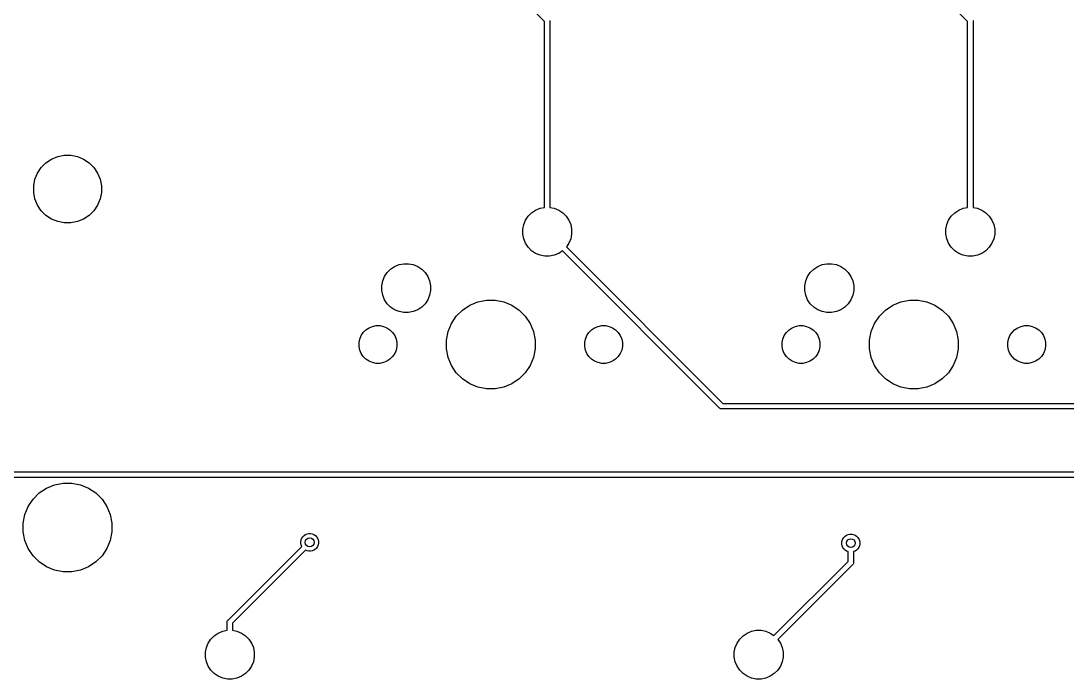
# Model space of a CAD drawing. Extents: x 0.4 to 23, y -16.1 to -0.4.
# Drawn here: x 2.636 to 4.49, y -5.281 to -4.114 of the extents above; entities that cross this region are included whole.
import ezdxf

# ---------------------------------------------------------------- set-up
doc = ezdxf.new("R2010")
doc.units = 0
doc.header["$MEASUREMENT"] = 0
doc.layers.add('BLACK', color=7, linetype='CONTINUOUS')

msp = doc.modelspace()

# ---------------------------------------------------------------- linework, layer by layer
at = {"layer": 'BLACK', "linetype": 'CONTINUOUS'}
for p, q in [((3.56383, -4.11454), (3.2208, -3.77151)), ((4.31382, -4.11454), (3.97079, -3.77151)), ((3.56383, -4.4443), (3.56383, -4.11454)), ((3.57367, -4.11274), (3.57367, -4.4443)), ((4.31382, -4.4443), (4.31382, -4.11454)), ((4.32366, -4.11274), (4.32366, -4.4443)), ((2.69006, -4.35868), (2.70099, -4.35416)), ((2.70099, -4.35416), (2.71259, -4.35185)), ((2.71259, -4.35185), (2.72442, -4.35185)), ((2.72442, -4.35185), (2.73602, -4.35416)), ((2.73602, -4.35416), (2.74694, -4.35868)), ((2.6653, -4.38345), (2.67187, -4.37362)), ((2.67187, -4.37362), (2.68023, -4.36525)), ((2.68023, -4.36525), (2.69006, -4.35868)), ((2.74694, -4.35868), (2.75678, -4.36525)), ((2.75678, -4.36525), (2.76514, -4.37362)), ((2.76514, -4.37362), (2.77171, -4.38345)), ((2.65846, -4.40598), (2.66077, -4.39438)), ((2.66077, -4.39438), (2.6653, -4.38345)), ((2.77171, -4.38345), (2.77624, -4.39438)), ((2.77624, -4.39438), (2.77854, -4.40598)), ((2.65846, -4.4178), (2.65846, -4.40598)), ((2.77854, -4.40598), (2.77854, -4.4178)), ((2.66077, -4.4294), (2.65846, -4.4178)), ((2.6653, -4.44033), (2.66077, -4.4294)), ((2.77624, -4.4294), (2.77171, -4.44033)), ((2.77854, -4.4178), (2.77624, -4.4294)), ((2.67187, -4.45016), (2.6653, -4.44033)), ((2.68023, -4.45853), (2.67187, -4.45016)), ((2.76514, -4.45016), (2.75678, -4.45853)), ((2.77171, -4.44033), (2.76514, -4.45016)), ((3.54114, -4.45384), (3.54823, -4.4491)), ((3.54823, -4.4491), (3.55612, -4.44584)), ((3.55612, -4.44584), (3.56383, -4.4443)), ((3.57367, -4.4443), (3.58138, -4.44584)), ((3.58138, -4.44584), (3.58926, -4.4491)), ((3.58926, -4.4491), (3.59635, -4.45384)), ((4.29113, -4.45384), (4.29823, -4.4491)), ((4.29823, -4.4491), (4.30611, -4.44584)), ((4.30611, -4.44584), (4.31382, -4.4443)), ((4.32366, -4.4443), (4.33137, -4.44584)), ((4.33137, -4.44584), (4.33925, -4.4491)), ((4.33925, -4.4491), (4.34635, -4.45384)), ((2.69006, -4.4651), (2.68023, -4.45853)), ((2.70099, -4.46962), (2.69006, -4.4651)), ((2.74694, -4.4651), (2.73602, -4.46962)), ((2.75678, -4.45853), (2.74694, -4.4651)), ((3.52711, -4.47485), (3.53037, -4.46697)), ((3.53037, -4.46697), (3.53511, -4.45987)), ((3.53511, -4.45987), (3.54114, -4.45384)), ((3.59635, -4.45384), (3.60239, -4.45987)), ((3.60239, -4.45987), (3.60713, -4.46697)), ((3.60713, -4.46697), (3.61039, -4.47485)), ((4.2771, -4.47485), (4.28036, -4.46697)), ((4.28036, -4.46697), (4.2851, -4.45987)), ((4.2851, -4.45987), (4.29113, -4.45384)), ((4.34635, -4.45384), (4.35238, -4.45987)), ((4.35238, -4.45987), (4.35712, -4.46697)), ((4.35712, -4.46697), (4.36038, -4.47485)), ((2.71259, -4.47193), (2.70099, -4.46962)), ((2.72442, -4.47193), (2.71259, -4.47193)), ((2.73602, -4.46962), (2.72442, -4.47193)), ((3.52544, -4.48321), (3.52711, -4.47485)), ((3.52544, -4.49175), (3.52544, -4.48321)), ((3.61039, -4.47485), (3.61206, -4.48321)), ((3.61206, -4.48321), (3.61206, -4.49175)), ((4.27543, -4.48321), (4.2771, -4.47485)), ((4.27543, -4.49175), (4.27543, -4.48321)), ((4.36038, -4.47485), (4.36205, -4.48321)), ((4.36205, -4.48321), (4.36205, -4.49175)), ((3.52711, -4.50011), (3.52544, -4.49175)), ((3.53037, -4.50799), (3.52711, -4.50011)), ((3.61039, -4.50011), (3.60713, -4.50799)), ((3.61206, -4.49175), (3.61039, -4.50011)), ((4.2771, -4.50011), (4.27543, -4.49175)), ((4.28036, -4.50799), (4.2771, -4.50011)), ((4.36038, -4.50011), (4.35712, -4.50799)), ((4.36205, -4.49175), (4.36038, -4.50011)), ((3.53511, -4.51509), (3.53037, -4.50799)), ((3.54114, -4.52112), (3.53511, -4.51509)), ((3.54823, -4.52586), (3.54114, -4.52112)), ((3.5958, -4.52149), (3.58926, -4.52586)), ((3.87438, -4.80007), (3.5958, -4.52149)), ((3.60713, -4.50799), (3.60276, -4.51453)), ((3.60276, -4.51453), (3.88007, -4.79184)), ((4.2851, -4.51509), (4.28036, -4.50799)), ((4.29113, -4.52112), (4.2851, -4.51509)), ((4.29823, -4.52586), (4.29113, -4.52112)), ((4.34635, -4.52112), (4.33925, -4.52586)), ((4.35238, -4.51509), (4.34635, -4.52112)), ((4.35712, -4.50799), (4.35238, -4.51509)), ((3.55612, -4.52912), (3.54823, -4.52586)), ((3.56448, -4.53079), (3.55612, -4.52912)), ((3.57301, -4.53079), (3.56448, -4.53079)), ((3.58138, -4.52912), (3.57301, -4.53079)), ((3.58926, -4.52586), (3.58138, -4.52912)), ((4.30611, -4.52912), (4.29823, -4.52586)), ((4.31447, -4.53079), (4.30611, -4.52912)), ((4.32301, -4.53079), (4.31447, -4.53079)), ((4.33137, -4.52912), (4.32301, -4.53079)), ((4.33925, -4.52586), (4.33137, -4.52912)), ((3.28037, -4.56697), (3.28511, -4.55987)), ((3.28511, -4.55987), (3.29114, -4.55384)), ((3.29114, -4.55384), (3.29823, -4.5491)), ((3.29823, -4.5491), (3.30612, -4.54584)), ((3.30612, -4.54584), (3.31448, -4.54417)), ((3.31448, -4.54417), (3.32301, -4.54417)), ((3.32301, -4.54417), (3.33138, -4.54584)), ((3.33138, -4.54584), (3.33926, -4.5491)), ((3.33926, -4.5491), (3.34635, -4.55384)), ((3.34635, -4.55384), (3.35239, -4.55987)), ((3.35239, -4.55987), (3.35713, -4.56697)), ((4.03036, -4.56697), (4.0351, -4.55987)), ((4.0351, -4.55987), (4.04113, -4.55384)), ((4.04113, -4.55384), (4.04823, -4.5491)), ((4.04823, -4.5491), (4.05611, -4.54584)), ((4.05611, -4.54584), (4.06447, -4.54417)), ((4.06447, -4.54417), (4.07301, -4.54417)), ((4.07301, -4.54417), (4.08137, -4.54584)), ((4.08137, -4.54584), (4.08925, -4.5491)), ((4.08925, -4.5491), (4.09635, -4.55384)), ((4.09635, -4.55384), (4.10238, -4.55987)), ((4.10238, -4.55987), (4.10712, -4.56697)), ((3.27544, -4.58321), (3.27711, -4.57485)), ((3.27711, -4.57485), (3.28037, -4.56697)), ((3.35713, -4.56697), (3.36039, -4.57485)), ((3.36039, -4.57485), (3.36206, -4.58321)), ((4.02543, -4.58321), (4.0271, -4.57485)), ((4.0271, -4.57485), (4.03036, -4.56697)), ((4.10712, -4.56697), (4.11038, -4.57485)), ((4.11038, -4.57485), (4.11205, -4.58321)), ((3.27544, -4.59175), (3.27544, -4.58321)), ((3.27711, -4.60011), (3.27544, -4.59175)), ((3.36206, -4.59175), (3.36039, -4.60011)), ((3.36206, -4.58321), (3.36206, -4.59175)), ((4.02543, -4.59175), (4.02543, -4.58321)), ((4.0271, -4.60011), (4.02543, -4.59175)), ((4.11205, -4.59175), (4.11038, -4.60011)), ((4.11205, -4.58321), (4.11205, -4.59175)), ((3.28037, -4.60799), (3.27711, -4.60011)), ((3.28511, -4.61509), (3.28037, -4.60799)), ((3.29114, -4.62112), (3.28511, -4.61509)), ((3.35239, -4.61509), (3.34635, -4.62112)), ((3.35713, -4.60799), (3.35239, -4.61509)), ((3.36039, -4.60011), (3.35713, -4.60799)), ((3.43145, -4.6177), (3.44578, -4.61177)), ((3.44578, -4.61177), (3.46099, -4.60874)), ((3.46099, -4.60874), (3.4765, -4.60874)), ((3.4765, -4.60874), (3.49172, -4.61177)), ((3.49172, -4.61177), (3.50605, -4.6177)), ((4.03036, -4.60799), (4.0271, -4.60011)), ((4.0351, -4.61509), (4.03036, -4.60799)), ((4.04113, -4.62112), (4.0351, -4.61509)), ((4.10238, -4.61509), (4.09635, -4.62112)), ((4.10712, -4.60799), (4.10238, -4.61509)), ((4.11038, -4.60011), (4.10712, -4.60799)), ((4.18144, -4.6177), (4.19577, -4.61177)), ((4.19577, -4.61177), (4.21098, -4.60874)), ((4.21098, -4.60874), (4.2265, -4.60874)), ((4.2265, -4.60874), (4.24171, -4.61177)), ((4.24171, -4.61177), (4.25604, -4.6177)), ((3.29823, -4.62586), (3.29114, -4.62112)), ((3.30612, -4.62912), (3.29823, -4.62586)), ((3.31448, -4.63079), (3.30612, -4.62912)), ((3.32301, -4.63079), (3.31448, -4.63079)), ((3.33138, -4.62912), (3.32301, -4.63079)), ((3.33926, -4.62586), (3.33138, -4.62912)), ((3.34635, -4.62112), (3.33926, -4.62586)), ((3.40759, -4.63729), (3.41855, -4.62632)), ((3.41855, -4.62632), (3.43145, -4.6177)), ((3.50605, -4.6177), (3.51894, -4.62632)), ((3.51894, -4.62632), (3.52991, -4.63729)), ((4.04823, -4.62586), (4.04113, -4.62112)), ((4.05611, -4.62912), (4.04823, -4.62586)), ((4.06447, -4.63079), (4.05611, -4.62912)), ((4.07301, -4.63079), (4.06447, -4.63079)), ((4.08137, -4.62912), (4.07301, -4.63079)), ((4.08925, -4.62586), (4.08137, -4.62912)), ((4.09635, -4.62112), (4.08925, -4.62586)), ((4.15758, -4.63729), (4.16855, -4.62632)), ((4.16855, -4.62632), (4.18144, -4.6177)), ((4.25604, -4.6177), (4.26893, -4.62632)), ((4.26893, -4.62632), (4.2799, -4.63729)), ((3.25899, -4.6553), (3.26545, -4.65402)), ((3.26545, -4.65402), (3.27204, -4.65402)), ((3.27204, -4.65402), (3.27851, -4.6553)), ((3.39303, -4.66451), (3.39897, -4.65018)), ((3.39897, -4.65018), (3.40759, -4.63729)), ((3.52991, -4.63729), (3.53853, -4.65018)), ((3.53853, -4.65018), (3.54446, -4.66451)), ((3.65899, -4.6553), (3.66545, -4.65402)), ((3.66545, -4.65402), (3.67204, -4.65402)), ((3.67204, -4.65402), (3.67851, -4.6553)), ((4.00898, -4.6553), (4.01544, -4.65402)), ((4.01544, -4.65402), (4.02204, -4.65402)), ((4.02204, -4.65402), (4.0285, -4.6553)), ((4.14303, -4.66451), (4.14896, -4.65018)), ((4.14896, -4.65018), (4.15758, -4.63729)), ((4.2799, -4.63729), (4.28852, -4.65018)), ((4.28852, -4.65018), (4.29445, -4.66451)), ((4.40898, -4.6553), (4.41544, -4.65402)), ((4.41544, -4.65402), (4.42204, -4.65402)), ((4.42204, -4.65402), (4.4285, -4.6553)), ((3.23657, -4.67772), (3.23909, -4.67163)), ((3.23909, -4.67163), (3.24275, -4.66615)), ((3.24275, -4.66615), (3.24742, -4.66149)), ((3.24742, -4.66149), (3.2529, -4.65782)), ((3.2529, -4.65782), (3.25899, -4.6553)), ((3.27851, -4.6553), (3.2846, -4.65782)), ((3.2846, -4.65782), (3.29008, -4.66149)), ((3.29008, -4.66149), (3.29474, -4.66615)), ((3.29474, -4.66615), (3.2984, -4.67163)), ((3.2984, -4.67163), (3.30093, -4.67772)), ((3.39001, -4.67973), (3.39303, -4.66451)), ((3.54446, -4.66451), (3.54749, -4.67973)), ((3.63657, -4.67772), (3.63909, -4.67163)), ((3.63909, -4.67163), (3.64275, -4.66615)), ((3.64275, -4.66615), (3.64742, -4.66149)), ((3.64742, -4.66149), (3.6529, -4.65782)), ((3.6529, -4.65782), (3.65899, -4.6553)), ((3.67851, -4.6553), (3.6846, -4.65782)), ((3.6846, -4.65782), (3.69008, -4.66149)), ((3.69008, -4.66149), (3.69474, -4.66615)), ((3.69474, -4.66615), (3.6984, -4.67163)), ((3.6984, -4.67163), (3.70093, -4.67772)), ((3.98656, -4.67772), (3.98908, -4.67163)), ((3.98908, -4.67163), (3.99275, -4.66615)), ((3.99275, -4.66615), (3.99741, -4.66149)), ((3.99741, -4.66149), (4.00289, -4.65782)), ((4.00289, -4.65782), (4.00898, -4.6553)), ((4.0285, -4.6553), (4.03459, -4.65782)), ((4.03459, -4.65782), (4.04007, -4.66149)), ((4.04007, -4.66149), (4.04473, -4.66615)), ((4.04473, -4.66615), (4.0484, -4.67163)), ((4.0484, -4.67163), (4.05092, -4.67772)), ((4.14, -4.67973), (4.14303, -4.66451)), ((4.29445, -4.66451), (4.29748, -4.67973)), ((4.38656, -4.67772), (4.38908, -4.67163)), ((4.38908, -4.67163), (4.39275, -4.66615)), ((4.39275, -4.66615), (4.39741, -4.66149)), ((4.39741, -4.66149), (4.40289, -4.65782)), ((4.40289, -4.65782), (4.40898, -4.6553)), ((4.4285, -4.6553), (4.43459, -4.65782)), ((4.43459, -4.65782), (4.44007, -4.66149)), ((4.44007, -4.66149), (4.44473, -4.66615)), ((4.44473, -4.66615), (4.4484, -4.67163)), ((4.4484, -4.67163), (4.45092, -4.67772)), ((3.23528, -4.68418), (3.23657, -4.67772)), ((3.23528, -4.69078), (3.23528, -4.68418)), ((3.23657, -4.69724), (3.23528, -4.69078)), ((3.30093, -4.67772), (3.30221, -4.68418)), ((3.30221, -4.69078), (3.30093, -4.69724)), ((3.30221, -4.68418), (3.30221, -4.69078)), ((3.39001, -4.69524), (3.39001, -4.67973)), ((3.54749, -4.67973), (3.54749, -4.69524)), ((3.63528, -4.68418), (3.63657, -4.67772)), ((3.63528, -4.69078), (3.63528, -4.68418)), ((3.63657, -4.69724), (3.63528, -4.69078)), ((3.70093, -4.67772), (3.70221, -4.68418)), ((3.70221, -4.69078), (3.70093, -4.69724)), ((3.70221, -4.68418), (3.70221, -4.69078)), ((3.98528, -4.68418), (3.98656, -4.67772)), ((3.98528, -4.69078), (3.98528, -4.68418)), ((3.98656, -4.69724), (3.98528, -4.69078)), ((4.05092, -4.67772), (4.0522, -4.68418)), ((4.0522, -4.69078), (4.05092, -4.69724)), ((4.0522, -4.68418), (4.0522, -4.69078)), ((4.14, -4.69524), (4.14, -4.67973)), ((4.29748, -4.67973), (4.29748, -4.69524)), ((4.38528, -4.68418), (4.38656, -4.67772)), ((4.38528, -4.69078), (4.38528, -4.68418)), ((4.38656, -4.69724), (4.38528, -4.69078)), ((4.45092, -4.67772), (4.4522, -4.68418)), ((4.4522, -4.69078), (4.45092, -4.69724)), ((4.4522, -4.68418), (4.4522, -4.69078)), ((3.23909, -4.70333), (3.23657, -4.69724)), ((3.24275, -4.70881), (3.23909, -4.70333)), ((3.24742, -4.71347), (3.24275, -4.70881)), ((3.29474, -4.70881), (3.29008, -4.71347)), ((3.2984, -4.70333), (3.29474, -4.70881)), ((3.30093, -4.69724), (3.2984, -4.70333)), ((3.39303, -4.71045), (3.39001, -4.69524)), ((3.54749, -4.69524), (3.54446, -4.71045)), ((3.63909, -4.70333), (3.63657, -4.69724)), ((3.64275, -4.70881), (3.63909, -4.70333)), ((3.64742, -4.71347), (3.64275, -4.70881)), ((3.69474, -4.70881), (3.69008, -4.71347)), ((3.6984, -4.70333), (3.69474, -4.70881)), ((3.70093, -4.69724), (3.6984, -4.70333)), ((3.98908, -4.70333), (3.98656, -4.69724)), ((3.99275, -4.70881), (3.98908, -4.70333)), ((3.99741, -4.71347), (3.99275, -4.70881)), ((4.04473, -4.70881), (4.04007, -4.71347)), ((4.0484, -4.70333), (4.04473, -4.70881)), ((4.05092, -4.69724), (4.0484, -4.70333)), ((4.14303, -4.71045), (4.14, -4.69524)), ((4.29748, -4.69524), (4.29445, -4.71045)), ((4.38908, -4.70333), (4.38656, -4.69724)), ((4.39275, -4.70881), (4.38908, -4.70333)), ((4.39741, -4.71347), (4.39275, -4.70881)), ((4.44473, -4.70881), (4.44007, -4.71347)), ((4.4484, -4.70333), (4.44473, -4.70881)), ((4.45092, -4.69724), (4.4484, -4.70333)), ((3.2529, -4.71714), (3.24742, -4.71347)), ((3.25899, -4.71966), (3.2529, -4.71714)), ((3.26545, -4.72094), (3.25899, -4.71966)), ((3.27204, -4.72094), (3.26545, -4.72094)), ((3.27851, -4.71966), (3.27204, -4.72094)), ((3.2846, -4.71714), (3.27851, -4.71966)), ((3.29008, -4.71347), (3.2846, -4.71714)), ((3.39897, -4.72478), (3.39303, -4.71045)), ((3.40759, -4.73767), (3.39897, -4.72478)), ((3.53853, -4.72478), (3.52991, -4.73767)), ((3.54446, -4.71045), (3.53853, -4.72478)), ((3.6529, -4.71714), (3.64742, -4.71347)), ((3.65899, -4.71966), (3.6529, -4.71714)), ((3.66545, -4.72094), (3.65899, -4.71966)), ((3.67204, -4.72094), (3.66545, -4.72094)), ((3.67851, -4.71966), (3.67204, -4.72094)), ((3.6846, -4.71714), (3.67851, -4.71966)), ((3.69008, -4.71347), (3.6846, -4.71714)), ((4.00289, -4.71714), (3.99741, -4.71347)), ((4.00898, -4.71966), (4.00289, -4.71714)), ((4.01544, -4.72094), (4.00898, -4.71966)), ((4.02204, -4.72094), (4.01544, -4.72094)), ((4.0285, -4.71966), (4.02204, -4.72094)), ((4.03459, -4.71714), (4.0285, -4.71966)), ((4.04007, -4.71347), (4.03459, -4.71714)), ((4.14896, -4.72478), (4.14303, -4.71045)), ((4.15758, -4.73767), (4.14896, -4.72478)), ((4.28852, -4.72478), (4.2799, -4.73767)), ((4.29445, -4.71045), (4.28852, -4.72478)), ((4.40289, -4.71714), (4.39741, -4.71347)), ((4.40898, -4.71966), (4.40289, -4.71714)), ((4.41544, -4.72094), (4.40898, -4.71966)), ((4.42204, -4.72094), (4.41544, -4.72094)), ((4.4285, -4.71966), (4.42204, -4.72094)), ((4.43459, -4.71714), (4.4285, -4.71966)), ((4.44007, -4.71347), (4.43459, -4.71714)), ((3.41855, -4.74864), (3.40759, -4.73767)), ((3.52991, -4.73767), (3.51894, -4.74864)), ((4.16855, -4.74864), (4.15758, -4.73767)), ((4.2799, -4.73767), (4.26893, -4.74864)), ((3.43145, -4.75726), (3.41855, -4.74864)), ((3.44578, -4.76319), (3.43145, -4.75726)), ((3.46099, -4.76622), (3.44578, -4.76319)), ((3.49172, -4.76319), (3.4765, -4.76622)), ((3.50605, -4.75726), (3.49172, -4.76319)), ((3.51894, -4.74864), (3.50605, -4.75726)), ((4.18144, -4.75726), (4.16855, -4.74864)), ((4.19577, -4.76319), (4.18144, -4.75726)), ((4.21098, -4.76622), (4.19577, -4.76319)), ((4.24171, -4.76319), (4.2265, -4.76622)), ((4.25604, -4.75726), (4.24171, -4.76319)), ((4.26893, -4.74864), (4.25604, -4.75726)), ((3.4765, -4.76622), (3.46099, -4.76622)), ((4.2265, -4.76622), (4.21098, -4.76622)), ((3.87453, -4.80026), (3.87438, -4.80007)), ((3.87472, -4.80041), (3.87453, -4.80026)), ((3.87518, -4.80079), (3.87472, -4.80041)), ((3.87472, -4.80041), (3.87472, -4.80041)), ((3.87528, -4.80087), (3.87518, -4.80079)), ((3.87614, -4.80133), (3.87528, -4.80087)), ((3.87706, -4.80161), (3.87614, -4.80133)), ((3.87779, -4.80168), (3.87706, -4.80161)), ((3.87803, -4.8017), (3.87779, -4.80168)), ((3.87779, -4.80168), (3.87779, -4.80168)), ((3.87827, -4.80168), (3.87803, -4.8017)), ((9.77089, -4.80168), (3.87827, -4.80168)), ((3.88007, -4.79184), (9.77269, -4.79184)), ((2.35492, -4.91337), (9.78855, -4.91337)), ((9.78676, -4.92322), (2.35492, -4.92322)), ((2.65734, -4.9617), (2.66831, -4.95073)), ((2.66831, -4.95073), (2.68121, -4.94211)), ((2.68121, -4.94211), (2.69554, -4.93618)), ((2.69554, -4.93618), (2.71075, -4.93315)), ((2.71075, -4.93315), (2.72626, -4.93315)), ((2.72626, -4.93315), (2.74147, -4.93618)), ((2.74147, -4.93618), (2.7558, -4.94211)), ((2.7558, -4.94211), (2.7687, -4.95073)), ((2.7687, -4.95073), (2.77967, -4.9617)), ((2.64873, -4.97459), (2.65734, -4.9617)), ((2.77967, -4.9617), (2.78828, -4.97459)), ((2.64279, -4.98892), (2.64873, -4.97459)), ((2.78828, -4.97459), (2.79422, -4.98892)), ((2.63976, -5.00413), (2.64279, -4.98892)), ((2.63976, -5.01964), (2.63976, -5.00413)), ((2.79422, -4.98892), (2.79724, -5.00413)), ((2.79724, -5.00413), (2.79724, -5.01964)), ((2.64279, -5.03486), (2.63976, -5.01964)), ((2.79724, -5.01964), (2.79422, -5.03486)), ((3.13767, -5.02612), (3.14025, -5.0244)), ((3.14025, -5.0244), (3.14312, -5.02321)), ((3.14312, -5.02321), (3.14616, -5.02261)), ((3.14616, -5.02261), (3.14926, -5.02261)), ((3.14926, -5.02261), (3.1523, -5.02321)), ((3.1523, -5.02321), (3.15517, -5.0244)), ((3.15517, -5.0244), (3.15775, -5.02612)), ((4.09962, -5.02575), (4.10248, -5.02456)), ((4.10248, -5.02456), (4.10552, -5.02396)), ((4.10552, -5.02396), (4.10863, -5.02396)), ((4.10863, -5.02396), (4.11167, -5.02456)), ((4.11167, -5.02456), (4.11453, -5.02575)), ((2.64873, -5.04919), (2.64279, -5.03486)), ((2.79422, -5.03486), (2.78828, -5.04919)), ((3.13196, -5.0368), (3.13257, -5.03376)), ((3.13196, -5.03991), (3.13196, -5.0368)), ((3.13257, -5.04295), (3.13196, -5.03991)), ((3.13257, -5.03376), (3.13375, -5.03089)), ((3.13362, -5.04549), (3.13257, -5.04295)), ((3.13375, -5.03089), (3.13548, -5.02832)), ((3.13548, -5.02832), (3.13767, -5.02612)), ((3.15775, -5.02612), (3.15994, -5.02832)), ((3.15994, -5.02832), (3.16166, -5.03089)), ((3.16166, -5.03089), (3.16285, -5.03376)), ((3.16285, -5.04295), (3.16166, -5.04581)), ((3.16285, -5.03376), (3.16346, -5.0368)), ((3.16346, -5.03991), (3.16285, -5.04295)), ((3.16346, -5.0368), (3.16346, -5.03991)), ((4.09133, -5.03815), (4.09193, -5.03511)), ((4.09133, -5.04126), (4.09133, -5.03815)), ((4.09193, -5.0443), (4.09133, -5.04126)), ((4.09193, -5.03511), (4.09312, -5.03225)), ((4.09312, -5.03225), (4.09484, -5.02967)), ((4.09484, -5.02967), (4.09704, -5.02747)), ((4.09704, -5.02747), (4.09962, -5.02575)), ((4.11453, -5.02575), (4.11711, -5.02747)), ((4.11711, -5.02747), (4.11931, -5.02967)), ((4.11931, -5.02967), (4.12103, -5.03225)), ((4.12103, -5.03225), (4.12222, -5.03511)), ((4.12222, -5.03511), (4.12282, -5.03815)), ((4.12282, -5.04126), (4.12222, -5.0443)), ((4.12282, -5.03815), (4.12282, -5.04126)), ((2.65734, -5.06208), (2.64873, -5.04919)), ((2.66831, -5.07305), (2.65734, -5.06208)), ((2.77967, -5.06208), (2.7687, -5.07305)), ((2.78828, -5.04919), (2.77967, -5.06208)), ((3.00294, -5.17616), (3.13362, -5.04549)), ((3.14058, -5.05245), (3.01117, -5.18185)), ((3.14312, -5.0535), (3.14058, -5.05245)), ((3.14616, -5.0541), (3.14312, -5.0535)), ((3.14926, -5.0541), (3.14616, -5.0541)), ((3.1523, -5.0535), (3.14926, -5.0541)), ((3.15517, -5.05231), (3.1523, -5.0535)), ((3.15775, -5.05059), (3.15517, -5.05231)), ((3.15994, -5.04839), (3.15775, -5.05059)), ((3.16166, -5.04581), (3.15994, -5.04839)), ((4.09312, -5.04716), (4.09193, -5.0443)), ((4.09484, -5.04974), (4.09312, -5.04716)), ((4.09704, -5.05194), (4.09484, -5.04974)), ((4.09962, -5.05366), (4.09704, -5.05194)), ((4.10215, -5.05471), (4.09962, -5.05366)), ((4.10215, -5.07211), (4.10215, -5.05471)), ((4.11453, -5.05366), (4.112, -5.05471)), ((4.112, -5.05471), (4.112, -5.0739)), ((4.11711, -5.05194), (4.11453, -5.05366)), ((4.11931, -5.04974), (4.11711, -5.05194)), ((4.12103, -5.04716), (4.11931, -5.04974)), ((4.12222, -5.0443), (4.12103, -5.04716)), ((2.68121, -5.08167), (2.66831, -5.07305)), ((2.7687, -5.07305), (2.7558, -5.08167)), ((3.97079, -5.20347), (4.10215, -5.07211)), ((4.11038, -5.0778), (3.97775, -5.21043)), ((4.11057, -5.07764), (4.11038, -5.0778)), ((4.11073, -5.07745), (4.11057, -5.07764)), ((4.11119, -5.07689), (4.11073, -5.07745)), ((4.11164, -5.07604), (4.11119, -5.07689)), ((4.11192, -5.07511), (4.11164, -5.07604)), ((4.11164, -5.07604), (4.11164, -5.07604)), ((4.112, -5.07439), (4.11192, -5.07511)), ((4.112, -5.0739), (4.11202, -5.07415)), ((4.11202, -5.07415), (4.112, -5.07439)), ((4.112, -5.07439), (4.112, -5.07439)), ((2.69554, -5.0876), (2.68121, -5.08167)), ((2.71075, -5.09063), (2.69554, -5.0876)), ((2.72626, -5.09063), (2.71075, -5.09063)), ((2.74147, -5.0876), (2.72626, -5.09063)), ((2.7558, -5.08167), (2.74147, -5.0876)), ((3.00131, -5.17981), (3.00133, -5.17957)), ((3.00133, -5.18005), (3.00131, -5.17981)), ((3.00133, -5.17957), (3.0014, -5.17885)), ((3.00133, -5.17957), (3.00133, -5.17957)), ((3.00133, -5.1943), (3.00133, -5.18005)), ((3.0014, -5.17885), (3.00168, -5.17792)), ((3.00168, -5.17792), (3.00214, -5.17706)), ((3.00214, -5.17706), (3.00276, -5.17631)), ((3.00276, -5.17631), (3.00294, -5.17616)), ((3.01117, -5.18185), (3.01117, -5.1943)), ((2.96787, -5.21697), (2.97261, -5.20987)), ((2.97261, -5.20987), (2.97865, -5.20384)), ((2.97865, -5.20384), (2.98574, -5.1991)), ((2.98574, -5.1991), (2.99362, -5.19584)), ((2.99362, -5.19584), (3.00133, -5.1943)), ((3.01117, -5.1943), (3.01888, -5.19584)), ((3.01888, -5.19584), (3.02677, -5.1991)), ((3.02677, -5.1991), (3.03386, -5.20384)), ((3.03386, -5.20384), (3.03989, -5.20987)), ((3.03989, -5.20987), (3.04463, -5.21697)), ((3.90536, -5.21697), (3.9101, -5.20987)), ((3.9101, -5.20987), (3.91613, -5.20384)), ((3.91613, -5.20384), (3.92323, -5.1991)), ((3.92323, -5.1991), (3.93111, -5.19584)), ((3.93111, -5.19584), (3.93947, -5.19417)), ((3.93947, -5.19417), (3.94801, -5.19417)), ((3.94801, -5.19417), (3.95637, -5.19584)), ((3.95637, -5.19584), (3.96425, -5.1991)), ((3.96425, -5.1991), (3.97079, -5.20347)), ((3.97775, -5.21043), (3.98212, -5.21697)), ((2.96294, -5.23321), (2.96461, -5.22485)), ((2.96461, -5.22485), (2.96787, -5.21697)), ((3.04463, -5.21697), (3.04789, -5.22485)), ((3.04789, -5.22485), (3.04956, -5.23321)), ((3.90043, -5.23321), (3.9021, -5.22485)), ((3.9021, -5.22485), (3.90536, -5.21697)), ((3.98212, -5.21697), (3.98538, -5.22485)), ((3.98538, -5.22485), (3.98705, -5.23321)), ((2.96294, -5.24175), (2.96294, -5.23321)), ((2.96461, -5.25011), (2.96294, -5.24175)), ((3.04956, -5.24175), (3.04789, -5.25011)), ((3.04956, -5.23321), (3.04956, -5.24175)), ((3.90043, -5.24175), (3.90043, -5.23321)), ((3.9021, -5.25011), (3.90043, -5.24175)), ((3.98705, -5.24175), (3.98538, -5.25011)), ((3.98705, -5.23321), (3.98705, -5.24175)), ((2.96787, -5.25799), (2.96461, -5.25011)), ((2.97261, -5.26509), (2.96787, -5.25799)), ((2.97865, -5.27112), (2.97261, -5.26509)), ((3.03989, -5.26509), (3.03386, -5.27112)), ((3.04463, -5.25799), (3.03989, -5.26509)), ((3.04789, -5.25011), (3.04463, -5.25799)), ((3.90536, -5.25799), (3.9021, -5.25011)), ((3.9101, -5.26509), (3.90536, -5.25799)), ((3.91613, -5.27112), (3.9101, -5.26509)), ((3.97738, -5.26509), (3.97135, -5.27112)), ((3.98212, -5.25799), (3.97738, -5.26509)), ((3.98538, -5.25011), (3.98212, -5.25799)), ((2.98574, -5.27586), (2.97865, -5.27112)), ((2.99362, -5.27912), (2.98574, -5.27586)), ((3.00199, -5.28079), (2.99362, -5.27912)), ((3.01052, -5.28079), (3.00199, -5.28079)), ((3.01888, -5.27912), (3.01052, -5.28079)), ((3.02677, -5.27586), (3.01888, -5.27912)), ((3.03386, -5.27112), (3.02677, -5.27586)), ((3.92323, -5.27586), (3.91613, -5.27112)), ((3.93111, -5.27912), (3.92323, -5.27586)), ((3.93947, -5.28079), (3.93111, -5.27912)), ((3.94801, -5.28079), (3.93947, -5.28079)), ((3.95637, -5.27912), (3.94801, -5.28079)), ((3.96425, -5.27586), (3.95637, -5.27912)), ((3.97135, -5.27112), (3.96425, -5.27586))]:
    msp.add_line(p, q, dxfattribs=at)
at = {"layer": 'BLACK'}
for centre in [(3.14771, -5.03835), (4.10707, -5.0397)]:
    msp.add_circle(centre, 0.007874, dxfattribs=at)

doc.saveas('drawing.dxf')
